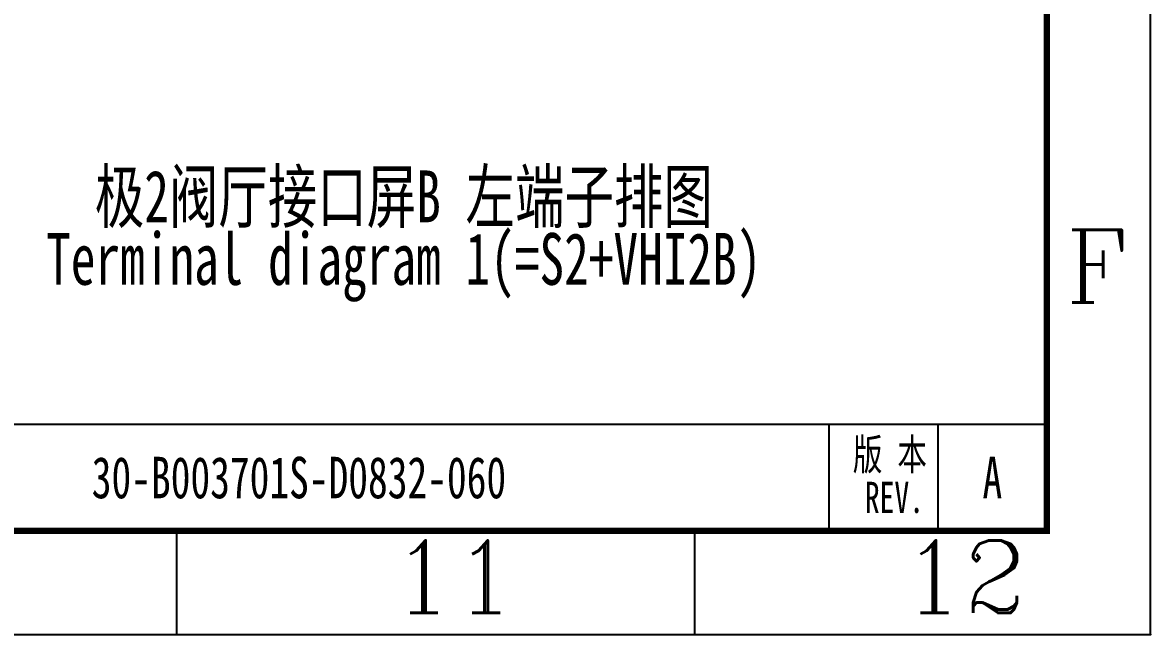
# Model space of a CAD drawing. Header units: millimetres. Extents: x 0 to 594, y 0 to 420.
# Drawn here: x 485.1 to 594, y 0 to 59 of the extents above; entities that cross this region are included whole.
import ezdxf
from ezdxf.enums import TextEntityAlignment as Align

# ---------------------------------------------------------------- set-up
doc = ezdxf.new("R2010")
doc.units = ezdxf.units.MM
doc.layers.add('GPDRAW', color=1, linetype='Continuous')
doc.layers.add('sign', color=7, linetype='Continuous')
doc.styles.add('ECL', font='SIMFANG_2312.TTF', dxfattribs={"width": 0.7, "height": 3})
doc.styles.add('LXL', font='SIMFANG_2312.TTF', dxfattribs={"width": 0.7, "height": 3})
doc.styles.add('ROMANC', font='romanc')

# ---------------------------------------------------------------- blocks, each defined once
blk = doc.blocks.new('XXDAFRAM-CH-HENG-A2')
at = {"color": 1}
for p, q in [((500, 10), (500, 0)), ((550, 10), (550, 0))]:
    blk.add_line(p, q, dxfattribs=at)
blk.add_lwpolyline([(0, 0), (594, 0), (594, 420), (0, 420)], close=True, dxfattribs=at)
at = {"color": 1, "const_width": 0.6}
blk.add_lwpolyline([(25, 10), (584, 10), (584, 410), (25, 410)], close=True, dxfattribs=at)
for p in [(584, 10), (594, 0)]:
    blk.add_point(p)
at = {"layer": 'GPDRAW'}
for p, q in [((584, 122.27), (584, 10)), ((562.95, 20.28), (562.95, 9.97)), ((573.48, 20.28), (573.48, 10)), ((584, 10), (399, 10))]:
    blk.add_line(p, q, dxfattribs=at)
blk.add_lwpolyline([(494, 10), (509, 10)], dxfattribs=at)
at = {"layer": 'sign', "color": 1, "linetype": 'Continuous'}
blk.add_line((399, 20.28), (584, 20.28), dxfattribs=at)
at = {"color": 1, "style": 'ROMANC'}
for s, p in [('F', (585.83, 32.04)), ('11', (520.73, 2.07)), ('12', (570, 2.07))]:
    blk.add_text(s, height=7, dxfattribs=at).set_placement(p)
at = {"linetype": 'Continuous', "style": 'ECL', "width": 0.7}
for tag, height, p in [('DESIGNSTATUS', 3.5, (571.85, 76.57)), ('ENDESIGNSTATUS', 3.5, (571.89, 70.89)), ('V', 4, (531.58, 63.46)), ('O', 4, (537.75, 63.46)), ('L', 4, (543.92, 63.46)), ('N', 4, (550.08, 63.46)), ('D', 4, (562.42, 63.46)), ('W', 4, (568.58, 63.46)), ('G', 4, (574.75, 63.46)), ('VEREN40', 4, (580.92, 63.46)), ('DWGNAME1', 5, (522.12, 48.71)), ('DWGENAME1', 5, (521.93, 42.13)), ('DWGNAME', 5, (521.93, 42.36)), ('DWGENAME', 5, (521.93, 35.7)), ('DWGNAME2', 5, (521.93, 35.06)), ('DWGENAME2', 5, (522.27, 28.91)), ('DWGNO', 4, (511.81, 15.14)), ('VEREN40', 4, (578.74, 15.14))]:
    blk.add_attdef(tag, text='', height=height, dxfattribs=at).set_placement(p, align=Align.MIDDLE)
at = {"style": 'ECL', "width": 0.7, "flags": 1}
for p in [(450.39, 48.28), (450.39, 40.28), (450.39, 32.28), (450.39, 24.28)]:
    blk.add_attdef('DATE', text='', height=5, dxfattribs=at).set_placement(p, align=Align.MIDDLE)
for tag, p in [('SJ1', (419.56, 44.28)), ('JH', (419.56, 36.28)), ('SH1', (419.56, 28.28)), ('PZ', (419.56, 20.28)), ('BL', (419.56, 10))]:
    blk.add_attdef(tag, p, '', height=5, dxfattribs=at)
at = {"layer": 'GPDRAW', "style": 'LXL', "width": 0.7}
for s, p in [('版 本', (565.27, 15.87)), ('REV.', (566.43, 11.73))]:
    blk.add_text(s, height=3, dxfattribs=at).set_placement(p)

msp = doc.modelspace()

# ---------------------------------------------------------------- block references
ref = msp.add_blockref('XXDAFRAM-CH-HENG-A2', (0, 0))
ref.add_attrib('DWGNAME', '极2阀厅接口屏B 左端子排图', dxfattribs={"linetype": 'Continuous', "height": 5, "style": 'ECL', "width": 0.7}).set_placement((521.93, 42.36), align=Align.MIDDLE)
ref.add_attrib('DWGENAME', 'Terminal diagram 1(=S2+VHI2B)', dxfattribs={"linetype": 'Continuous', "height": 5, "style": 'ECL', "width": 0.7}).set_placement((521.93, 35.7), align=Align.MIDDLE)
ref.add_attrib('DWGNO', '30-B003701S-D0832-060', dxfattribs={"linetype": 'Continuous', "height": 4, "style": 'ECL', "width": 0.7}).set_placement((511.81, 15.14), align=Align.MIDDLE)
ref.add_attrib('VEREN40', 'A', dxfattribs={"linetype": 'Continuous', "height": 4, "style": 'ECL', "width": 0.7}).set_placement((578.74, 15.14), align=Align.MIDDLE)

doc.saveas('drawing.dxf')
